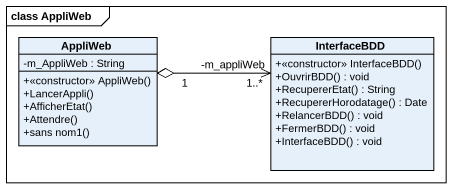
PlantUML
@startuml
mainframe class AppliWeb
hide circle
hide empty members
skinparam classAttributeIconSize 0
class AppliWeb {
  -m_AppliWeb : String
  +<<constructor>> AppliWeb()
  +LancerAppli()
  +AfficherEtat()
  +Attendre()
  +sans nom1()
}
class InterfaceBDD {
  +<<constructor>> InterfaceBDD()
  +OuvrirBDD() : void
  +RecupererEtat() : String
  +RecupererHorodatage() : Date
  +RelancerBDD() : void
  +FermerBDD() : void
  +InterfaceBDD() : void
}
AppliWeb "1" o-right-> "-m_appliWeb\n1..*" InterfaceBDD
@enduml
